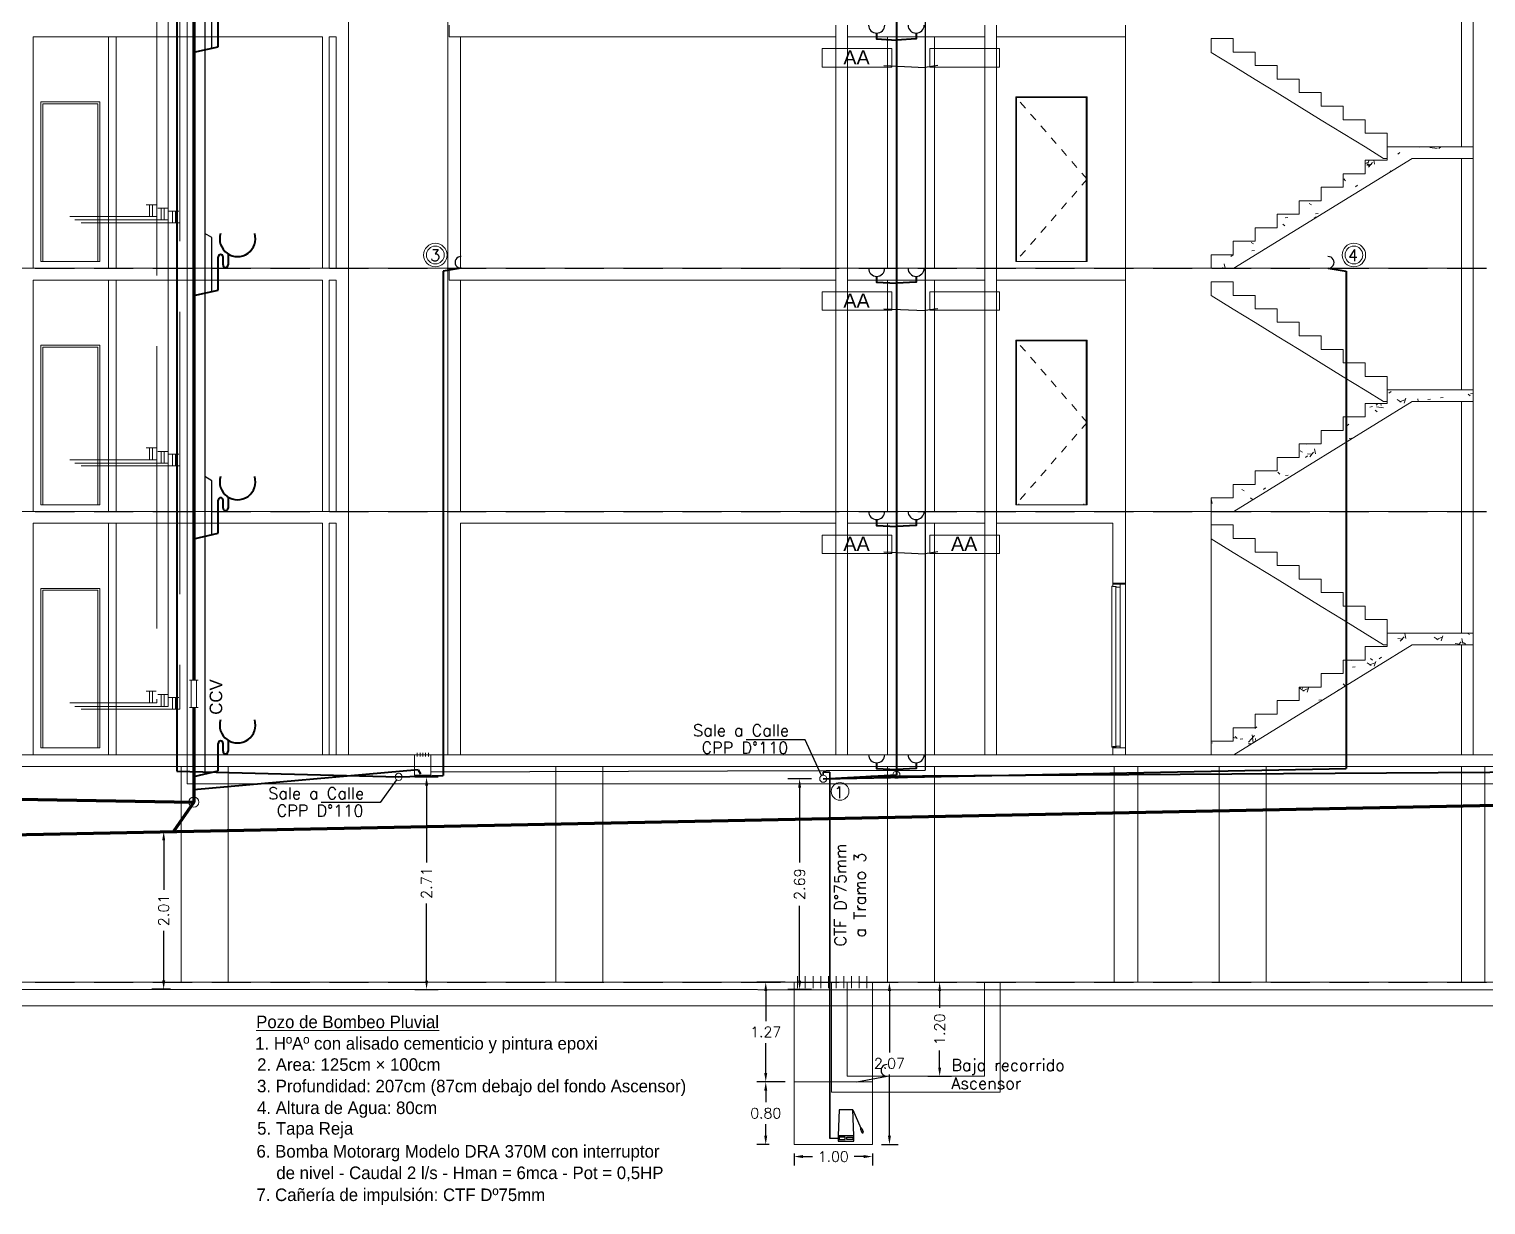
# Model space of a CAD drawing. Header units: millimetres. Extents: x 539 to 842, y -453 to -96.
# Drawn here: x 741.53 to 760.1, y -128.47 to -113.48 of the extents above; entities that cross this region are included whole.
import ezdxf

# ---------------------------------------------------------------- set-up
doc = ezdxf.new("R2010")
doc.units = ezdxf.units.MM
doc.header["$LTSCALE"] = 0.1
for name, pattern in [('ACAD_ISO02W100', [15, 12, -3]), ('CENTER', [2.25, 1, -0.1, 0.05, -0.1, 1]), ('CONTINUA', [0]), ('Dash', [0.006, 0.003, -0.003]), ('HIDDEN', [0.375, 0.25, -0.125])]:
    doc.linetypes.add(name, pattern=pattern)
doc.layers.get('0').update_dxf_attribs({"lineweight": 5})
doc.layers.get('Defpoints').update_dxf_attribs({"lineweight": 5})
for name, color, linetype, lineweight in [('00-Agua Caliente', 1, 'Continuous', 20), ('00-Agua Fria', 5, 'ACAD_ISO02W100', 20), ('A-Texto Cloaca', 7, 'Continuous', 20), ('Cotas', 7, 'Continuous', 13)]:
    doc.layers.add(name, color=color, linetype=linetype, lineweight=lineweight)
for name, color, linetype in [('00-Pluvial', 40, 'Continuous'), ('00-Secundario', 24, 'Continuous'), ('00-Ventilacion', 3, 'Continuous'), ('Secundario', 24, 'Continuous'), ('Texto', 7, 'Continuous'), ('Textos', 7, 'Continuous')]:
    doc.layers.add(name, color=color, linetype=linetype)
doc.layers.add('Primario', color=7, linetype='Continuous', true_color=0xff2400)
doc.styles.add('Arial', font='arial.ttf', dxfattribs={"height": 0.245883})
doc.styles.add('Cotas2', font='romans.shx')
doc.styles.add('Instal Sanit', font='techb___.ttf', dxfattribs={"height": 0.15})
doc.styles.add('Romans', font='romans.shx')
doc.styles.add('ROTULO1', font='GOTHIC.TTF', dxfattribs={"height": 0.2})
doc.dimstyles.new('Cotas--1-75', dxfattribs={"dimscale": 0.075, "dimtxt": 1.75, "dimasz": 1.5, "dimexe": 2, "dimexo": 5, "dimgap": 0.5, "dimtad": 0, "dimtih": 1, "dimtoh": 1, "dimzin": 0, "dimdsep": 46, "dimtxsty": 'Cotas2', "dimcen": 3, "dimdle": 2, "dimadec": 0, "dimazin": 0, "dimtfac": 1, "dimtofl": 0, "dimtmove": 2, "dimatfit": 3, "dimfxl": 2, "dimtolj": 1, "dimtzin": 0, "dimarcsym": 0})

# ---------------------------------------------------------------- blocks, each defined once
blk = doc.blocks.new('Corte')
at = {"color": 8, "lineweight": 18}
for p, q in [((745.596, -122.732), (745.596, -107.232)), ((746.866, -119.632), (746.866, -107.232)), ((759.937, -107.232), (759.937, -122.732)), ((759.785, -114.982), (759.785, -112.032)), ((746.881, -113.432), (746.881, -113.582)), ((751.809, -113.432), (751.809, -116.532)), ((751.809, -113.582), (751.809, -113.432)), ((751.959, -116.532), (751.959, -113.432)), ((753.709, -113.432), (753.709, -116.532)), ((753.859, -116.532), (753.859, -113.432)), ((753.859, -113.432), (753.859, -113.582)), ((755.504, -113.582), (755.504, -113.432)), ((741.577, -116.532), (741.577, -113.582)), ((741.577, -113.582), (745.266, -113.582)), ((742.538, -116.532), (742.538, -113.582)), ((742.638, -113.582), (742.638, -116.532)), ((745.266, -113.582), (745.266, -116.532)), ((745.351, -116.532), (745.351, -113.582)), ((745.351, -113.582), (745.44, -113.582)), ((745.44, -113.582), (745.44, -116.532)), ((746.881, -113.582), (751.809, -113.582)), ((747.024, -113.582), (747.024, -116.532)), ((753.709, -113.582), (751.959, -113.582)), ((752.469, -116.532), (752.469, -113.582)), ((753.069, -113.582), (753.069, -116.532)), ((753.859, -113.582), (755.504, -113.582)), ((755.504, -113.582), (755.504, -116.532)), ((756.597, -113.604), (756.597, -113.781)), ((756.597, -113.604), (756.877, -113.604)), ((756.877, -113.777), (756.877, -113.604)), ((756.597, -113.781), (756.877, -113.953)), ((756.877, -113.777), (757.157, -113.777)), ((757.157, -113.949), (757.157, -113.777)), ((756.877, -113.953), (757.157, -114.125)), ((757.157, -113.949), (757.437, -113.949)), ((757.437, -114.121), (757.437, -113.949)), ((757.157, -114.125), (757.437, -114.297)), ((757.437, -114.121), (757.717, -114.121)), ((757.717, -114.293), (757.717, -114.121)), ((754.104, -116.447), (754.104, -114.347)), ((754.104, -114.347), (755.014, -114.347)), ((754.104, -116.447), (754.104, -114.347)), ((755.014, -114.347), (754.104, -114.347)), ((755.004, -114.357), (754.114, -114.357)), ((754.114, -114.357), (754.114, -116.447)), ((754.114, -114.357), (754.114, -116.447)), ((754.114, -114.357), (755.004, -114.357)), ((755.004, -114.357), (755.004, -116.447)), ((755.004, -114.357), (755.004, -116.447)), ((755.014, -114.347), (755.014, -116.447)), ((755.014, -116.447), (755.014, -114.347)), ((757.437, -114.297), (757.717, -114.469)), ((757.717, -114.293), (757.997, -114.293)), ((757.997, -114.466), (757.997, -114.293)), ((741.677, -116.447), (741.677, -114.412)), ((741.677, -114.412), (742.427, -114.412)), ((742.427, -114.412), (741.677, -114.412)), ((741.677, -114.412), (741.677, -116.447)), ((741.702, -116.447), (741.702, -114.437)), ((741.702, -114.437), (742.367, -114.437)), ((742.402, -114.437), (742.367, -114.437)), ((742.402, -114.437), (742.402, -116.447)), ((742.427, -114.412), (742.427, -116.447)), ((742.427, -116.447), (742.427, -114.412)), ((757.717, -114.469), (757.997, -114.642)), ((757.997, -114.466), (758.277, -114.466)), ((758.277, -114.638), (758.277, -114.466)), ((757.997, -114.642), (758.277, -114.814)), ((758.277, -114.638), (758.557, -114.638)), ((758.557, -114.81), (758.557, -114.638)), ((758.277, -114.814), (758.557, -114.986)), ((758.557, -114.81), (758.794, -114.81)), ((758.794, -114.81), (758.837, -114.81)), ((758.837, -114.982), (758.837, -114.81)), ((756.883, -116.532), (759.159, -115.132)), ((758.557, -114.986), (758.794, -115.132)), ((758.794, -115.132), (758.837, -115.132)), ((759.937, -114.982), (758.837, -114.982)), ((758.837, -114.982), (758.837, -115.154)), ((759.159, -115.132), (759.937, -115.132)), ((759.785, -118.082), (759.785, -115.132)), ((759.937, -115.132), (759.937, -114.982)), ((758.837, -115.154), (758.557, -115.154)), ((758.557, -115.154), (758.557, -115.327)), ((758.277, -115.499), (757.997, -115.499)), ((757.997, -115.499), (757.997, -115.671)), ((758.557, -115.327), (758.277, -115.327)), ((758.277, -115.327), (758.277, -115.499)), ((757.997, -115.671), (757.717, -115.671)), ((757.717, -115.671), (757.717, -115.843)), ((757.717, -115.843), (757.437, -115.843)), ((757.437, -115.843), (757.437, -116.016)), ((757.437, -116.016), (757.157, -116.016)), ((757.157, -116.016), (757.157, -116.188)), ((757.157, -116.188), (756.877, -116.188)), ((756.877, -116.188), (756.877, -116.36)), ((756.877, -116.36), (756.597, -116.36)), ((756.597, -116.36), (756.597, -116.532)), ((745.44, -116.532), (733.612, -116.532)), ((742.367, -116.447), (741.677, -116.447)), ((741.677, -116.447), (741.702, -116.447)), ((741.702, -116.447), (742.367, -116.447)), ((742.402, -116.447), (742.367, -116.447)), ((742.427, -116.447), (742.402, -116.447)), ((742.402, -116.447), (742.427, -116.447)), ((745.44, -116.532), (745.596, -116.532)), ((746.881, -116.532), (745.596, -116.532)), ((751.809, -116.532), (746.881, -116.532)), ((746.881, -116.532), (746.881, -116.682)), ((751.959, -116.532), (751.809, -116.532)), ((751.809, -116.532), (751.809, -119.632)), ((751.809, -116.682), (751.809, -116.532)), ((751.809, -116.532), (751.959, -116.532)), ((751.959, -119.632), (751.959, -116.532)), ((751.959, -116.532), (753.709, -116.532)), ((753.859, -116.532), (753.709, -116.532)), ((753.709, -116.532), (753.709, -119.632)), ((753.709, -116.532), (753.859, -116.532)), ((753.859, -119.632), (753.859, -116.532)), ((755.504, -116.532), (753.859, -116.532)), ((753.859, -116.532), (753.859, -116.682)), ((755.014, -116.447), (754.104, -116.447)), ((754.114, -116.447), (754.104, -116.447)), ((754.114, -116.447), (754.144, -116.447)), ((754.974, -116.447), (754.144, -116.447)), ((755.004, -116.447), (754.974, -116.447)), ((755.004, -116.447), (755.014, -116.447)), ((755.504, -116.682), (755.504, -116.532)), ((756.597, -116.532), (755.504, -116.532)), ((756.597, -116.532), (756.883, -116.532)), ((759.785, -116.532), (756.883, -116.532)), ((759.785, -116.532), (759.937, -116.532)), ((759.937, -116.532), (759.785, -116.532)), ((759.937, -116.532), (760.098, -116.532)), ((741.577, -119.632), (741.577, -116.682)), ((741.577, -116.682), (745.266, -116.682)), ((742.538, -119.632), (742.538, -116.682)), ((742.638, -116.682), (742.638, -119.632)), ((745.266, -116.682), (745.266, -119.632)), ((745.351, -119.632), (745.351, -116.682)), ((745.351, -116.682), (745.44, -116.682)), ((745.44, -116.682), (745.44, -119.632)), ((746.881, -116.682), (751.809, -116.682)), ((747.024, -116.682), (747.024, -119.632)), ((753.709, -116.682), (751.959, -116.682)), ((752.469, -119.632), (752.469, -116.682)), ((753.069, -116.682), (753.069, -119.632)), ((753.859, -116.682), (755.504, -116.682)), ((755.504, -116.682), (755.504, -119.632)), ((756.597, -116.704), (756.597, -116.881)), ((756.597, -116.704), (756.877, -116.704)), ((756.877, -116.877), (756.877, -116.704)), ((756.597, -116.881), (756.877, -117.053)), ((756.877, -116.877), (757.157, -116.877)), ((757.157, -117.049), (757.157, -116.877)), ((756.877, -117.053), (757.157, -117.225)), ((757.157, -117.049), (757.437, -117.049)), ((757.437, -117.221), (757.437, -117.049)), ((757.157, -117.225), (757.437, -117.397)), ((757.437, -117.221), (757.717, -117.221)), ((757.717, -117.393), (757.717, -117.221)), ((741.677, -119.547), (741.677, -117.512)), ((741.677, -117.512), (742.427, -117.512)), ((742.427, -117.512), (741.677, -117.512)), ((741.677, -117.512), (741.677, -119.547)), ((741.702, -119.547), (741.702, -117.537)), ((741.702, -117.537), (742.367, -117.537)), ((742.402, -117.537), (742.367, -117.537)), ((742.402, -117.537), (742.402, -119.547)), ((742.427, -117.512), (742.427, -119.547)), ((742.427, -119.547), (742.427, -117.512)), ((754.104, -119.547), (754.104, -117.447)), ((754.104, -117.447), (755.014, -117.447)), ((754.104, -119.547), (754.104, -117.447)), ((755.014, -117.447), (754.104, -117.447)), ((755.004, -117.457), (754.114, -117.457)), ((754.114, -117.457), (754.114, -119.547)), ((754.114, -117.457), (754.114, -119.547)), ((754.114, -117.457), (755.004, -117.457)), ((755.004, -117.457), (755.004, -119.547)), ((755.004, -117.457), (755.004, -119.547)), ((755.014, -117.447), (755.014, -119.547)), ((755.014, -119.547), (755.014, -117.447)), ((757.437, -117.397), (757.717, -117.569)), ((757.717, -117.393), (757.997, -117.393)), ((757.997, -117.566), (757.997, -117.393)), ((757.717, -117.569), (757.997, -117.742)), ((757.997, -117.566), (758.277, -117.566)), ((758.277, -117.738), (758.277, -117.566)), ((757.997, -117.742), (758.277, -117.914)), ((758.277, -117.738), (758.557, -117.738)), ((758.277, -117.914), (758.557, -118.086)), ((758.557, -117.91), (758.557, -117.738)), ((758.557, -117.91), (758.794, -117.91)), ((758.794, -117.91), (758.837, -117.91)), ((758.837, -118.082), (758.837, -117.91)), ((758.557, -118.086), (758.794, -118.232)), ((759.937, -118.082), (758.837, -118.082)), ((758.837, -118.082), (758.837, -118.254)), ((759.937, -118.232), (759.937, -118.082)), ((756.883, -119.632), (759.159, -118.232)), ((758.837, -118.254), (758.557, -118.254)), ((758.557, -118.254), (758.557, -118.427)), ((758.794, -118.232), (758.837, -118.232)), ((759.159, -118.232), (759.937, -118.232)), ((759.785, -121.182), (759.785, -118.232)), ((758.557, -118.427), (758.277, -118.427)), ((758.277, -118.427), (758.277, -118.599)), ((758.277, -118.599), (757.997, -118.599)), ((757.997, -118.599), (757.997, -118.771)), ((757.997, -118.771), (757.717, -118.771)), ((757.717, -118.771), (757.717, -118.943)), ((757.717, -118.943), (757.437, -118.943)), ((757.437, -118.943), (757.437, -119.116)), ((757.437, -119.116), (757.157, -119.116)), ((757.157, -119.116), (757.157, -119.288)), ((757.157, -119.288), (756.877, -119.288)), ((756.877, -119.288), (756.877, -119.46)), ((742.367, -119.547), (741.677, -119.547)), ((741.677, -119.547), (741.702, -119.547)), ((741.702, -119.547), (742.367, -119.547)), ((742.402, -119.547), (742.367, -119.547)), ((742.427, -119.547), (742.402, -119.547)), ((742.402, -119.547), (742.427, -119.547)), ((755.014, -119.547), (754.104, -119.547)), ((754.114, -119.547), (754.104, -119.547)), ((754.114, -119.547), (754.144, -119.547)), ((754.144, -119.547), (754.144, -119.535)), ((754.144, -119.547), (754.144, -119.535)), ((754.974, -119.547), (754.144, -119.547)), ((754.974, -119.535), (754.974, -119.547)), ((754.974, -119.535), (754.974, -119.547)), ((755.004, -119.547), (754.974, -119.547)), ((755.004, -119.547), (755.014, -119.547)), ((756.877, -119.46), (756.597, -119.46)), ((756.597, -119.46), (756.597, -119.632)), ((745.44, -119.632), (733.612, -119.632)), ((745.44, -119.632), (745.596, -119.632)), ((746.866, -119.632), (745.596, -119.632)), ((746.881, -119.632), (746.866, -119.632)), ((746.866, -119.632), (746.866, -122.732)), ((751.809, -119.632), (746.881, -119.632)), ((751.959, -119.632), (751.809, -119.632)), ((751.809, -119.632), (751.809, -122.732)), ((751.809, -119.782), (751.809, -119.632)), ((751.809, -119.632), (751.959, -119.632)), ((751.959, -122.732), (751.959, -119.632)), ((751.959, -119.632), (753.709, -119.632)), ((753.859, -119.632), (753.709, -119.632)), ((753.709, -119.632), (753.709, -122.732)), ((753.709, -119.632), (753.859, -119.632)), ((753.859, -122.732), (753.859, -119.632)), ((755.504, -119.632), (753.859, -119.632)), ((753.859, -119.632), (753.859, -119.782)), ((755.504, -119.782), (755.504, -119.632)), ((756.597, -119.632), (755.504, -119.632)), ((756.597, -119.632), (756.883, -119.632)), ((756.597, -122.56), (756.597, -119.632)), ((756.883, -119.632), (759.785, -119.632)), ((759.937, -119.632), (759.785, -119.632)), ((759.937, -119.632), (759.785, -119.632)), ((759.937, -119.632), (760.098, -119.632)), ((741.577, -122.732), (741.577, -119.782)), ((741.577, -119.782), (745.266, -119.782)), ((742.538, -122.732), (742.538, -119.782)), ((742.638, -119.782), (742.638, -122.732)), ((745.266, -119.782), (745.266, -122.732)), ((745.351, -122.732), (745.351, -119.782)), ((745.351, -119.782), (745.44, -119.782)), ((745.44, -119.782), (745.44, -122.732)), ((747.024, -122.732), (747.024, -119.782)), ((747.024, -119.782), (751.809, -119.782)), ((753.709, -119.782), (751.959, -119.782)), ((752.469, -122.732), (752.469, -119.782)), ((753.069, -119.782), (753.069, -122.732)), ((753.859, -119.782), (755.342, -119.782)), ((755.342, -119.782), (755.342, -120.547)), ((755.504, -120.547), (755.504, -119.782)), ((756.597, -119.804), (756.877, -119.804)), ((756.877, -119.977), (756.877, -119.804)), ((756.597, -119.981), (756.877, -120.153)), ((756.877, -119.977), (757.157, -119.977)), ((757.157, -120.149), (757.157, -119.977)), ((757.157, -120.149), (757.437, -120.149)), ((757.437, -120.321), (757.437, -120.149)), ((756.877, -120.153), (757.157, -120.325)), ((757.157, -120.325), (757.437, -120.497)), ((757.437, -120.321), (757.717, -120.321)), ((757.717, -120.493), (757.717, -120.321)), ((757.437, -120.497), (757.717, -120.669)), ((757.717, -120.493), (757.997, -120.493)), ((757.997, -120.666), (757.997, -120.493)), ((741.677, -122.647), (741.677, -120.612)), ((741.677, -120.612), (742.427, -120.612)), ((742.427, -120.612), (741.677, -120.612)), ((741.677, -120.612), (741.677, -122.647)), ((741.702, -122.647), (741.702, -120.637)), ((741.702, -120.637), (742.367, -120.637)), ((742.402, -120.637), (742.367, -120.637)), ((742.402, -120.637), (742.402, -122.647)), ((742.427, -120.612), (742.427, -122.647)), ((742.427, -122.647), (742.427, -120.612)), ((755.341, -120.583), (755.328, -120.583)), ((755.328, -120.583), (755.328, -122.635)), ((755.341, -120.589), (755.341, -120.583)), ((755.379, -120.589), (755.341, -120.589)), ((755.342, -120.547), (755.504, -120.547)), ((755.504, -120.547), (755.342, -120.547)), ((755.342, -120.547), (755.342, -120.557)), ((755.342, -120.557), (755.342, -120.587)), ((755.434, -120.557), (755.342, -120.557)), ((755.342, -120.557), (755.504, -120.557)), ((755.342, -120.587), (755.383, -120.587)), ((755.342, -120.589), (755.342, -120.587)), ((755.379, -122.629), (755.379, -120.589)), ((755.383, -120.587), (755.383, -120.599)), ((755.383, -120.599), (755.434, -120.599)), ((755.434, -120.599), (755.434, -120.557)), ((755.434, -122.625), (755.434, -120.599)), ((755.504, -120.557), (755.504, -120.547)), ((755.504, -120.557), (755.504, -122.647)), ((757.717, -120.669), (757.997, -120.842)), ((757.997, -120.666), (758.277, -120.666)), ((758.277, -120.838), (758.277, -120.666)), ((757.997, -120.842), (758.277, -121.014)), ((758.277, -120.838), (758.557, -120.838)), ((758.557, -121.01), (758.557, -120.838)), ((758.277, -121.014), (758.557, -121.186)), ((758.557, -121.01), (758.794, -121.01)), ((758.794, -121.01), (758.837, -121.01)), ((758.837, -121.182), (758.837, -121.01)), ((758.557, -121.186), (758.794, -121.332)), ((759.937, -121.182), (758.837, -121.182)), ((758.837, -121.182), (758.837, -121.354)), ((759.937, -121.332), (759.937, -121.182)), ((756.883, -122.732), (759.159, -121.332)), ((758.837, -121.354), (758.557, -121.354)), ((758.557, -121.354), (758.557, -121.527)), ((758.794, -121.332), (758.837, -121.332)), ((759.159, -121.332), (759.937, -121.332)), ((759.785, -122.732), (759.785, -121.332)), ((758.557, -121.527), (758.277, -121.527)), ((758.277, -121.527), (758.277, -121.699)), ((758.277, -121.699), (757.997, -121.699)), ((757.997, -121.699), (757.997, -121.871)), ((757.997, -121.871), (757.717, -121.871)), ((757.717, -121.871), (757.717, -122.043)), ((757.717, -122.043), (757.437, -122.043)), ((757.437, -122.043), (757.437, -122.216)), ((757.437, -122.216), (757.157, -122.216)), ((757.157, -122.216), (757.157, -122.388)), ((756.877, -122.56), (756.597, -122.56)), ((756.597, -122.56), (756.597, -122.732)), ((757.157, -122.388), (756.877, -122.388)), ((756.877, -122.388), (756.877, -122.56)), ((792.869, -122.732), (721.616, -122.732)), ((741.477, -122.732), (741.577, -122.732)), ((742.367, -122.647), (741.677, -122.647)), ((741.677, -122.647), (741.702, -122.647)), ((741.702, -122.647), (742.367, -122.647)), ((742.402, -122.647), (742.367, -122.647)), ((742.427, -122.647), (742.402, -122.647)), ((742.402, -122.647), (742.427, -122.647)), ((745.266, -122.732), (745.351, -122.732)), ((745.44, -122.732), (745.596, -122.732)), ((746.866, -122.732), (747.024, -122.732)), ((751.809, -122.732), (751.959, -122.732)), ((753.709, -122.732), (753.859, -122.732)), ((755.328, -122.635), (755.341, -122.635)), ((755.341, -122.635), (755.341, -122.629)), ((755.341, -122.629), (755.379, -122.629)), ((755.342, -122.632), (755.342, -122.629)), ((755.383, -122.632), (755.342, -122.632)), ((755.342, -122.632), (755.342, -122.647)), ((755.504, -122.647), (755.342, -122.647)), ((755.342, -122.647), (755.342, -122.732)), ((755.342, -122.647), (755.434, -122.647)), ((755.342, -122.732), (755.504, -122.732)), ((755.434, -122.625), (755.383, -122.625)), ((755.383, -122.625), (755.383, -122.632)), ((755.434, -122.647), (755.434, -122.625)), ((755.504, -122.732), (755.504, -122.647)), ((756.597, -122.732), (756.883, -122.732)), ((759.937, -122.732), (760.098, -122.732)), ((721.766, -122.882), (792.869, -122.882)), ((743.465, -125.632), (743.465, -122.882)), ((744.065, -125.632), (744.065, -122.882)), ((748.241, -125.632), (748.241, -122.882)), ((748.841, -125.632), (748.841, -122.882)), ((752.469, -125.632), (752.469, -122.882)), ((753.069, -125.632), (753.069, -122.882)), ((755.359, -125.632), (755.359, -122.882)), ((755.659, -122.882), (755.659, -125.632)), ((756.698, -125.632), (756.698, -122.882)), ((757.298, -125.632), (757.298, -122.882)), ((759.785, -125.632), (759.785, -122.882)), ((760.085, -122.882), (760.085, -125.632)), ((828.88, -125.632), (721.766, -125.632)), ((744.065, -125.632), (743.465, -125.632)), ((748.841, -125.632), (748.241, -125.632)), ((753.069, -125.632), (752.469, -125.632)), ((755.659, -125.632), (755.359, -125.632)), ((757.298, -125.632), (756.698, -125.632)), ((760.085, -125.632), (759.785, -125.632)), ((829.03, -125.932), (721.616, -125.932))]:
    blk.add_line(p, q, dxfattribs=at)
at = {"color": 8, "linetype": 'Dash', "lineweight": 18}
for p, q in [((755.014, -115.397), (754.104, -114.347)), ((755.014, -115.397), (754.104, -116.447)), ((755.014, -118.497), (754.104, -117.447)), ((755.014, -118.497), (754.104, -119.547))]:
    blk.add_line(p, q, dxfattribs=at)
at = {"color": 8, "linetype": 'Continuous', "lineweight": 18}
for p, q in [((758.975, -115.078), (759.002, -115.057)), ((759.243, -114.982), (759.251, -114.989)), ((759.385, -114.991), (759.475, -115.005)), ((759.497, -115.006), (759.524, -114.985)), ((758.557, -115.196), (758.592, -115.182)), ((758.578, -115.203), (758.639, -115.209)), ((758.585, -115.222), (758.605, -115.161)), ((758.591, -115.214), (758.62, -115.232)), ((758.603, -115.243), (758.652, -115.185)), ((758.677, -115.203), (758.668, -115.154)), ((758.877, -115.291), (758.887, -115.3)), ((758.285, -115.393), (758.31, -115.416)), ((758.435, -115.492), (758.462, -115.471)), ((757.846, -115.707), (757.875, -115.725)), ((757.909, -115.895), (757.936, -115.875)), ((757.924, -115.837), (757.958, -115.832)), ((757.508, -115.969), (757.533, -115.992)), ((757.538, -115.888), (757.572, -115.883)), ((757.106, -116.202), (757.134, -116.221)), ((756.847, -116.381), (756.874, -116.36)), ((757.115, -116.308), (757.149, -116.304)), ((757.271, -116.288), (757.283, -116.286)), ((756.739, -116.532), (756.748, -116.522)), ((756.772, -116.532), (756.761, -116.476)), ((758.862, -118.125), (758.889, -118.104)), ((758.699, -118.276), (758.72, -118.254)), ((758.761, -118.281), (758.758, -118.254)), ((758.966, -118.205), (759.017, -118.239)), ((758.995, -118.236), (759.066, -118.209)), ((759.056, -118.25), (759.076, -118.189)), ((759.236, -118.232), (759.229, -118.195)), ((759.356, -118.204), (759.39, -118.2)), ((759.518, -118.183), (759.551, -118.178)), ((759.872, -118.135), (759.897, -118.158)), ((759.903, -118.132), (759.937, -118.128)), ((758.62, -118.301), (758.654, -118.296)), ((758.688, -118.339), (758.713, -118.362)), ((758.703, -118.298), (758.793, -118.311)), ((758.323, -118.539), (758.35, -118.518)), ((757.808, -118.773), (757.822, -118.771)), ((757.924, -118.896), (757.913, -118.832)), ((757.997, -118.748), (758.001, -118.748)), ((758.353, -118.701), (758.387, -118.697)), ((757.731, -118.859), (757.76, -118.877)), ((757.797, -118.942), (757.824, -118.922)), ((757.825, -118.897), (757.885, -118.902)), ((757.852, -118.934), (757.901, -118.876)), ((757.445, -119.133), (757.471, -119.156)), ((757.541, -119.173), (757.575, -119.169)), ((756.988, -119.353), (757.017, -119.371)), ((757.262, -119.353), (757.289, -119.332)), ((756.608, -119.532), (756.597, -119.471)), ((757.097, -119.458), (757.122, -119.481)), ((758.977, -121.253), (759.037, -121.258)), ((759.005, -121.287), (759.054, -121.229)), ((759.076, -121.252), (759.064, -121.188)), ((759.438, -121.234), (759.489, -121.268)), ((759.469, -121.262), (759.54, -121.235)), ((759.527, -121.279), (759.548, -121.217)), ((759.805, -121.316), (759.793, -121.252)), ((759.86, -121.182), (759.887, -121.2)), ((759.706, -121.317), (759.767, -121.322)), ((759.749, -121.332), (759.782, -121.293)), ((759.812, -121.302), (759.837, -121.325)), ((758.376, -121.527), (758.386, -121.533)), ((758.397, -121.616), (758.431, -121.612)), ((758.584, -121.561), (758.635, -121.595)), ((758.616, -121.589), (758.687, -121.562)), ((758.628, -121.505), (758.653, -121.528)), ((758.673, -121.606), (758.694, -121.544)), ((758.738, -121.51), (758.765, -121.49)), ((757.717, -121.89), (757.733, -121.871)), ((757.717, -121.895), (757.72, -121.895)), ((757.73, -121.889), (757.781, -121.923)), ((757.76, -121.888), (757.756, -121.871)), ((757.762, -121.917), (757.833, -121.89)), ((757.82, -121.934), (757.84, -121.872)), ((758.204, -121.92), (758.225, -121.904)), ((758.28, -121.83), (758.305, -121.853)), ((757.831, -122.147), (757.833, -122.148)), ((757.967, -122.038), (758, -122.034)), ((757.15, -122.4), (757.177, -122.379)), ((756.877, -122.507), (756.9, -122.522)), ((756.903, -122.502), (756.928, -122.525)), ((756.966, -122.535), (757, -122.531)), ((757.07, -122.571), (757.149, -122.488)), ((757.13, -122.576), (757.119, -122.479)), ((757.166, -122.558), (757.16, -122.524)), ((756.597, -122.584), (756.614, -122.581)), ((757.071, -122.59), (757.109, -122.593)), ((757.072, -122.594), (757.1, -122.599)), ((757.146, -122.57), (757.15, -122.566))]:
    blk.add_line(p, q, dxfattribs=at)
at = {"color": 8, "linetype": 'HIDDEN', "ltscale": 20}
for p, q in [((728.105, -116.532), (780.732, -116.532)), ((728.105, -119.632), (780.732, -119.632)), ((728.105, -125.632), (780.732, -125.632))]:
    blk.add_line(p, q, dxfattribs=at)
at = {"color": 8, "linetype": 'CENTER', "lineweight": 18}
blk.add_line((728.105, -122.732), (780.732, -122.732), dxfattribs=at)
blk = doc.blocks.new('LLP')
at = {"layer": '00-Agua Fria', "color": 0, "linetype": 'Continuous', "lineweight": 20}
for p, q in [((-1, 2.4), (1, 2.4)), ((-0.3, 2.4), (-0.3, 0)), ((0.3, 2.4), (0.3, 0))]:
    blk.add_line(p, q, dxfattribs=at)
blk = doc.blocks.new('*D110')
at = {"layer": 'Cotas', "color": 0, "lineweight": -2, "transparency": 16777216}
for p, q in [((743.331, -123.711), (743.092, -123.711)), ((743.242, -123.824), (743.242, -124.456)), ((743.242, -125.61), (743.242, -124.979)), ((743.33, -125.723), (743.092, -125.723))]:
    blk.add_line(p, q, dxfattribs=at)
at = {"layer": 'Cotas', "color": 0, "lineweight": 20, "transparency": 16777216}
for points in [[(743.223, -123.824), (743.261, -123.824), (743.242, -123.711)], [(743.223, -125.61), (743.261, -125.61), (743.242, -125.723)]]:
    blk.add_solid(points, dxfattribs=at)
at = {"layer": 'Defpoints', "color": 0, "lineweight": 20, "transparency": 16777216}
for p in [(743.368, -123.711), (743.242, -125.723), (743.367, -125.723)]:
    blk.add_point(p, dxfattribs=at)
at = {"layer": 'Cotas', "color": 0, "transparency": 16777216, "insert": (743.242, -124.717), "char_height": 0.135, "attachment_point": 5, "rotation": 90, "style": 'Cotas2'}
blk.add_mtext('\\A1;2.01', dxfattribs=at)
blk = doc.blocks.new('*D112')
at = {"layer": 'Cotas', "color": 0, "lineweight": -2, "transparency": 16777216}
for p, q in [((746.443, -123.015), (746.743, -123.015)), ((746.593, -123.127), (746.593, -124.108)), ((746.593, -125.611), (746.593, -124.631)), ((746.443, -125.724), (746.743, -125.724))]:
    blk.add_line(p, q, dxfattribs=at)
at = {"layer": 'Cotas', "color": 0, "lineweight": 20, "transparency": 16777216}
for points in [[(746.575, -123.127), (746.612, -123.127), (746.593, -123.015)], [(746.575, -125.611), (746.612, -125.611), (746.593, -125.724)]]:
    blk.add_solid(points, dxfattribs=at)
at = {"layer": 'Defpoints', "color": 0, "lineweight": 20, "transparency": 16777216}
for p in [(746.284, -123.015), (746.283, -125.724), (746.593, -125.724)]:
    blk.add_point(p, dxfattribs=at)
at = {"layer": 'Cotas', "color": 0, "transparency": 16777216, "insert": (746.593, -124.369), "char_height": 0.135, "attachment_point": 5, "rotation": 90, "style": 'Cotas2'}
blk.add_mtext('\\A1;2.71', dxfattribs=at)
blk = doc.blocks.new('*D113')
at = {"layer": 'Cotas', "color": 0, "lineweight": -2, "transparency": 16777216}
for p, q in [((751.499, -123.039), (751.199, -123.039)), ((751.349, -123.152), (751.349, -124.105)), ((751.349, -125.613), (751.349, -124.66)), ((751.499, -125.726), (751.199, -125.726))]:
    blk.add_line(p, q, dxfattribs=at)
at = {"layer": 'Cotas', "color": 0, "lineweight": 20, "transparency": 16777216}
for points in [[(751.33, -123.152), (751.368, -123.152), (751.349, -123.039)], [(751.33, -125.613), (751.368, -125.613), (751.349, -125.726)]]:
    blk.add_solid(points, dxfattribs=at)
at = {"layer": 'Defpoints', "color": 0, "lineweight": 20, "transparency": 16777216}
for p in [(751.686, -123.039), (751.349, -125.726), (751.628, -125.726)]:
    blk.add_point(p, dxfattribs=at)
at = {"layer": 'Cotas', "color": 0, "transparency": 16777216, "insert": (751.349, -124.383), "char_height": 0.135, "attachment_point": 5, "rotation": 90, "style": 'Cotas2'}
blk.add_mtext('\\A1;2.69', dxfattribs=at)
blk = doc.blocks.new('*D114')
at = {"layer": 'Cotas', "color": 0, "lineweight": -2, "transparency": 16777216}
for p, q in [((750.961, -126.902), (750.805, -126.902)), ((750.917, -127.015), (750.917, -127.162)), ((750.917, -127.59), (750.917, -127.443)), ((750.961, -127.702), (750.805, -127.702))]:
    blk.add_line(p, q, dxfattribs=at)
at = {"layer": 'Cotas', "color": 0, "lineweight": 20, "transparency": 16777216}
for points in [[(750.898, -127.015), (750.936, -127.015), (750.917, -126.902)], [(750.898, -127.59), (750.936, -127.59), (750.917, -127.702)]]:
    blk.add_solid(points, dxfattribs=at)
at = {"layer": 'Defpoints', "color": 0, "lineweight": 20, "transparency": 16777216}
for p in [(750.917, -126.902), (751.073, -126.902), (751.073, -127.702)]:
    blk.add_point(p, dxfattribs=at)
at = {"layer": 'Cotas', "color": 0, "transparency": 16777216, "insert": (750.917, -127.302), "char_height": 0.1313, "attachment_point": 5, "style": 'Cotas2'}
blk.add_mtext('\\A1;0.80', dxfattribs=at)
blk = doc.blocks.new('*D115')
at = {"layer": 'Cotas', "color": 0, "lineweight": -2, "transparency": 16777216}
for p, q in [((752.391, -125.632), (752.606, -125.632)), ((752.494, -125.745), (752.494, -126.527)), ((752.494, -127.59), (752.494, -126.808)), ((752.391, -127.702), (752.606, -127.702))]:
    blk.add_line(p, q, dxfattribs=at)
at = {"layer": 'Cotas', "color": 0, "lineweight": 20, "transparency": 16777216}
for points in [[(752.475, -125.745), (752.513, -125.745), (752.494, -125.632)], [(752.475, -127.59), (752.513, -127.59), (752.494, -127.702)]]:
    blk.add_solid(points, dxfattribs=at)
at = {"layer": 'Defpoints', "color": 0, "lineweight": 20, "transparency": 16777216}
for p in [(752.278, -125.632), (752.494, -125.632), (752.278, -127.702)]:
    blk.add_point(p, dxfattribs=at)
at = {"layer": 'Cotas', "color": 0, "transparency": 16777216, "insert": (752.494, -126.667), "char_height": 0.1313, "attachment_point": 5, "style": 'Cotas2'}
blk.add_mtext('\\A1;2.07', dxfattribs=at)
blk = doc.blocks.new('*D116')
at = {"layer": 'Cotas', "color": 0, "lineweight": -2, "transparency": 16777216}
for p, q in [((751.278, -127.815), (751.278, -127.967)), ((751.391, -127.855), (751.513, -127.855)), ((752.166, -127.855), (752.044, -127.855)), ((752.278, -127.815), (752.278, -127.967))]:
    blk.add_line(p, q, dxfattribs=at)
at = {"layer": 'Cotas', "color": 0, "lineweight": 20, "transparency": 16777216}
for points in [[(751.391, -127.836), (751.391, -127.874), (751.278, -127.855)], [(752.166, -127.836), (752.166, -127.874), (752.278, -127.855)]]:
    blk.add_solid(points, dxfattribs=at)
at = {"layer": 'Defpoints', "color": 0, "lineweight": 20, "transparency": 16777216}
for p in [(751.278, -127.702), (752.278, -127.702), (752.278, -127.855)]:
    blk.add_point(p, dxfattribs=at)
at = {"layer": 'Cotas', "color": 0, "transparency": 16777216, "insert": (751.778, -127.855), "char_height": 0.1313, "attachment_point": 5, "style": 'Cotas2'}
blk.add_mtext('\\A1;1.00', dxfattribs=at)
blk = doc.blocks.new('*D117')
at = {"layer": 'Cotas', "color": 0, "lineweight": -2, "transparency": 16777216}
for p, q in [((751.166, -125.632), (750.805, -125.632)), ((750.917, -125.745), (750.917, -126.127)), ((750.917, -126.79), (750.917, -126.408)), ((751.166, -126.902), (750.805, -126.902))]:
    blk.add_line(p, q, dxfattribs=at)
at = {"layer": 'Cotas', "color": 0, "lineweight": 20, "transparency": 16777216}
for points in [[(750.898, -125.745), (750.936, -125.745), (750.917, -125.632)], [(750.898, -126.79), (750.936, -126.79), (750.917, -126.902)]]:
    blk.add_solid(points, dxfattribs=at)
at = {"layer": 'Defpoints', "color": 0, "lineweight": 20, "transparency": 16777216}
for p in [(751.278, -125.632), (750.917, -126.902), (751.278, -126.902)]:
    blk.add_point(p, dxfattribs=at)
at = {"layer": 'Cotas', "color": 0, "transparency": 16777216, "insert": (750.917, -126.267), "char_height": 0.1313, "attachment_point": 5, "style": 'Cotas2'}
blk.add_mtext('\\A1;1.27', dxfattribs=at)
blk = doc.blocks.new('*D118')
at = {"layer": 'Cotas', "color": 0, "lineweight": -2, "transparency": 16777216}
for p, q in [((752.984, -125.632), (753.284, -125.632)), ((753.134, -125.745), (753.134, -125.961)), ((753.134, -126.72), (753.134, -126.503)), ((752.984, -126.832), (753.284, -126.832))]:
    blk.add_line(p, q, dxfattribs=at)
at = {"layer": 'Cotas', "color": 0, "lineweight": 20, "transparency": 16777216}
for points in [[(753.116, -125.745), (753.153, -125.745), (753.134, -125.632)], [(753.116, -126.72), (753.153, -126.72), (753.134, -126.832)]]:
    blk.add_solid(points, dxfattribs=at)
at = {"layer": 'Defpoints', "color": 0, "lineweight": 20, "transparency": 16777216}
for p in [(752.388, -125.632), (752.388, -126.832), (753.134, -126.832)]:
    blk.add_point(p, dxfattribs=at)
at = {"layer": 'Cotas', "color": 0, "transparency": 16777216, "insert": (753.134, -126.232), "char_height": 0.135, "attachment_point": 5, "rotation": 90, "style": 'Cotas2'}
blk.add_mtext('\\A1;1.20', dxfattribs=at)

msp = doc.modelspace()

# ---------------------------------------------------------------- linework, layer by layer
at = {"color": 8, "linetype": 'CONTINUA', "lineweight": 20}
for points in [[(751.638, -113.732), (752.523, -113.732), (752.523, -113.968), (751.638, -113.968)], [(753.009, -113.732), (753.895, -113.732), (753.895, -113.968), (753.009, -113.968)], [(751.638, -116.832), (752.523, -116.832), (752.523, -117.068), (751.638, -117.068)], [(753.009, -116.832), (753.895, -116.832), (753.895, -117.068), (753.009, -117.068)], [(751.638, -119.932), (752.523, -119.932), (752.523, -120.168), (751.638, -120.168)], [(753.009, -119.932), (753.895, -119.932), (753.895, -120.168), (753.009, -120.168)]]:
    msp.add_lwpolyline(points, close=True, dxfattribs=at)
for points in [[(753.907, -125.632), (753.907, -127.032), (751.757, -127.032)], [(751.757, -127.032), (751.757, -125.632)], [(753.707, -125.632), (753.707, -126.832), (751.957, -126.832)], [(751.957, -126.832), (751.957, -125.632)]]:
    msp.add_lwpolyline(points, dxfattribs=at)
at = {"layer": '00-Agua Caliente', "linetype": 'CONTINUA'}
for points in [[(749.581, -101.783), (749.581, -102.008), (747.229, -102.008), (747.229, -103.782), (743.301, -103.782), (743.301, -122.116)], [(742.108, -115.916), (743.301, -115.916)], [(742.108, -119.016), (743.301, -119.016)], [(742.108, -122.116), (743.301, -122.116)]]:
    msp.add_lwpolyline(points, dxfattribs=at)
at = {"layer": '00-Agua Caliente', "linetype": 'ACAD_ISO02W100', "ltscale": 3}
for points in [[(743.155, -104.023), (743.155, -122.072)], [(742.044, -115.872), (743.155, -115.872)], [(742.044, -118.972), (743.155, -118.972)], [(742.044, -122.072), (743.155, -122.072)]]:
    msp.add_lwpolyline(points, dxfattribs=at)
at = {"layer": '00-Agua Fria', "linetype": 'Continuous'}
msp.add_lwpolyline([(765.537, -123.953), (765.537, -123.105), (743.541, -123.105), (743.541, -103.419), (757.923, -103.419), (757.923, -97.069), (757.775, -97.069), (757.775, -97.28)], dxfattribs=at)
at = {"layer": '00-Agua Fria', "ltscale": 3}
for points in [[(751.475, -98.222), (751.475, -99.65), (752.796, -99.65), (752.796, -100.469), (747.153, -100.469), (747.153, -103.588), (743.447, -103.588), (743.447, -122.152)], [(743.447, -115.952), (742.192, -115.952)], [(743.447, -119.052), (742.192, -119.052)], [(743.447, -122.152), (742.192, -122.152)]]:
    msp.add_lwpolyline(points, dxfattribs=at)
at = {"layer": '00-Pluvial', "lineweight": 40}
msp.add_line((746.238, -123.015), (746.803, -122.998), dxfattribs=at)
at = {"layer": '00-Pluvial', "lineweight": 20}
msp.add_line((751.278, -125.632), (752.278, -125.632), dxfattribs=at)
at = {"layer": '00-Pluvial', "lineweight": 13}
for p, q in [((751.323, -125.557), (751.323, -125.707)), ((751.421, -125.557), (751.421, -125.707)), ((751.52, -125.557), (751.52, -125.707)), ((751.618, -125.557), (751.618, -125.707)), ((751.716, -125.557), (751.716, -125.707)), ((751.814, -125.557), (751.814, -125.707)), ((751.912, -125.557), (751.912, -125.707)), ((752.011, -125.557), (752.011, -125.707)), ((752.109, -125.557), (752.109, -125.707)), ((752.207, -125.557), (752.207, -125.707))]:
    msp.add_line(p, q, dxfattribs=at)
at = {"layer": '00-Pluvial', "color": 4, "lineweight": 5}
msp.add_line((751.278, -126.902), (752.278, -126.902), dxfattribs=at)
at = {"layer": '00-Pluvial', "color": 7}
for p, q in [((752.029, -127.258), (752.13, -127.494)), ((752.125, -127.507), (752.143, -127.548)), ((752.144, -127.499), (752.161, -127.54)), ((751.84, -127.588), (752.04, -127.588))]:
    msp.add_line(p, q, dxfattribs=at)
at = {"layer": '00-Pluvial', "lineweight": 40}
for points in [[(743.411, -104.323), (743.411, -122.943)], [(752.583, -104.235), (752.583, -122.988)], [(752.331, -113.535), (752.331, -113.609), (752.583, -113.623)], [(752.834, -113.535), (752.834, -113.609), (752.583, -113.623)], [(747.035, -116.532), (746.803, -116.567)], [(746.803, -116.567), (746.803, -122.998)], [(758.085, -116.532), (758.316, -116.567)], [(758.316, -116.567), (758.316, -122.909)], [(752.331, -116.635), (752.331, -116.709), (752.583, -116.723)], [(752.834, -116.635), (752.834, -116.709), (752.583, -116.723)], [(752.331, -119.735), (752.331, -119.809), (752.583, -119.823)], [(752.834, -119.735), (752.834, -119.809), (752.583, -119.823)], [(751.65, -123.039), (758.316, -122.909)], [(752.331, -122.835), (752.331, -122.909), (752.583, -122.923)], [(752.834, -122.835), (752.834, -122.909), (752.583, -122.923)], [(743.411, -122.943), (746.238, -123.015)], [(751.65, -123.039), (752.583, -122.988)], [(752.256, -123.008), (762.121, -122.943)]]:
    msp.add_lwpolyline(points, dxfattribs=at)
at = {"layer": '00-Pluvial', "lineweight": 35}
for points in [[(751.65, -122.994), (751.65, -122.957), (751.735, -122.957)], [(751.735, -127.623), (751.735, -122.957)]]:
    msp.add_lwpolyline(points, dxfattribs=at)
at = {"layer": '00-Pluvial', "lineweight": 20}
msp.add_lwpolyline([(752.278, -125.632), (752.278, -127.702), (751.278, -127.702), (751.278, -125.632)], dxfattribs=at)
at = {"layer": '00-Pluvial', "lineweight": 30}
for points in [[(752.079, -126.902), (752.463, -126.832)], [(751.84, -127.623), (751.735, -127.623)]]:
    msp.add_lwpolyline(points, dxfattribs=at)
at = {"layer": '00-Pluvial', "color": 7}
for points in [[(752.04, -127.588), (752.029, -127.258), (751.852, -127.258), (751.84, -127.588)], [(751.84, -127.658), (752.04, -127.658), (752.04, -127.588)], [(751.84, -127.588), (751.84, -127.658)]]:
    msp.add_lwpolyline(points, dxfattribs=at)
for points in [[(751.853, -127.639), (751.931, -127.639), (751.931, -127.607), (751.853, -127.607)], [(752.027, -127.639), (751.95, -127.639), (751.95, -127.607), (752.027, -127.607)]]:
    msp.add_lwpolyline(points, close=True, dxfattribs=at)
at = {"layer": '00-Pluvial', "lineweight": 20}
for centre, radius in [((746.705, -116.363), 0.15), ((746.705, -116.363), 0.113), ((758.415, -116.363), 0.15), ((758.415, -116.363), 0.113), ((746.238, -123.015), 0.0454), ((751.65, -123.039), 0.0454), ((751.864, -123.2), 0.113), ((752.583, -122.988), 0.0454)]:
    msp.add_circle(centre, radius, dxfattribs=at)
at = {"layer": '00-Pluvial'}
for centre, radius, start, end in [((752.331, -113.432), 0.103, 180, 0), ((752.834, -113.432), 0.103, 180, 0), ((747.032, -116.457), 0.075, 88.1946, 271.8054), ((758.087, -116.457), 0.075, 268.1946, 91.8054), ((752.331, -116.532), 0.103, 180, 0), ((752.834, -116.532), 0.103, 180, 0), ((752.331, -119.632), 0.103, 180, 0), ((752.834, -119.632), 0.103, 180, 0), ((752.331, -122.732), 0.103, 180, 0), ((752.834, -122.732), 0.103, 180, 0), ((752.463, -126.757), 0.075, 88.1946, 271.8054)]:
    msp.add_arc(centre, radius, start, end, dxfattribs=at)
at = {"layer": '00-Pluvial', "color": 7}
for centre, start, end in [((752.134, -127.503), 23.2976, 203.2976), ((752.152, -127.544), 203.2976, 23.2976)]:
    msp.add_arc(centre, 0.01, start, end, dxfattribs=at)
at = {"layer": '00-Secundario', "lineweight": 30}
for points in [[(752.949, -104.545), (752.949, -122.931)], [(752.423, -113.948), (752.949, -113.972)], [(753.109, -113.948), (752.949, -113.972)], [(752.423, -117.048), (752.949, -117.072)], [(753.109, -117.048), (752.949, -117.072)], [(752.423, -120.148), (752.949, -120.172)], [(753.109, -120.148), (752.949, -120.172)], [(746.649, -122.95), (752.949, -122.931)]]:
    msp.add_lwpolyline(points, dxfattribs=at)
at = {"layer": '00-Ventilacion', "color": 3, "lineweight": 30}
for points in [[(743.765, -106.694), (743.765, -122.978)], [(743.856, -113.727), (743.856, -113.04), (743.765, -112.988)], [(743.856, -116.827), (743.856, -116.14), (743.765, -116.088)], [(743.856, -119.927), (743.856, -119.24), (743.765, -119.188)]]:
    msp.add_lwpolyline(points, dxfattribs=at)
at = {"layer": 'Primario', "color": 1, "lineweight": 40}
for p, q in [((743.937, -113.709), (743.937, -113.288)), ((743.627, -113.779), (743.937, -113.709)), ((743.937, -116.809), (743.937, -116.388)), ((743.999, -116.489), (743.999, -116.388)), ((744.064, -116.349), (744.064, -116.489)), ((743.627, -116.879), (743.937, -116.809)), ((743.937, -119.909), (743.937, -119.488)), ((743.999, -119.589), (743.999, -119.488)), ((744.064, -119.449), (744.064, -119.589)), ((743.627, -119.979), (743.937, -119.909)), ((744.064, -122.549), (744.064, -122.689)), ((743.937, -122.94), (743.937, -122.588)), ((743.999, -122.689), (743.999, -122.588)), ((743.627, -123.01), (743.937, -122.94))]:
    msp.add_line(p, q, dxfattribs=at)
at = {"layer": 'Primario', "lineweight": 20}
for p, q in [((743.682, -121.782), (743.572, -121.782)), ((743.592, -122.132), (743.592, -121.782)), ((743.662, -122.132), (743.662, -121.782)), ((743.682, -122.132), (743.572, -122.132))]:
    msp.add_line(p, q, dxfattribs=at)
at = {"layer": 'Primario', "lineweight": 70}
for points in [[(743.627, -106.709), (743.627, -121.782)], [(743.627, -122.132), (743.627, -123.336)], [(736.806, -123.843), (773.012, -123.119)], [(736.656, -123.22), (743.627, -123.336)], [(743.627, -123.336), (743.368, -123.711)]]:
    msp.add_lwpolyline(points, dxfattribs=at)
at = {"layer": 'Primario', "color": 1, "lineweight": 40}
for points in [[(746.485, -122.925), (743.627, -123.181)], [(746.485, -122.925), (746.515, -122.976)]]:
    msp.add_lwpolyline(points, dxfattribs=at)
at = {"layer": 'Primario', "lineweight": 20}
msp.add_circle((743.627, -123.336), 0.0649, dxfattribs=at)
at = {"layer": 'Primario', "color": 1, "lineweight": 40}
for centre, radius, start, end in [((744.184, -116.155), 0.228, 162.9972, 17.0028), ((743.968, -116.388), 0.031, 0, 180), ((744.031, -116.489), 0.0327, 180, 0), ((744.184, -119.255), 0.228, 162.9972, 17.0028), ((743.968, -119.488), 0.031, 0, 180), ((744.031, -119.589), 0.0327, 180, 0), ((744.184, -122.355), 0.228, 162.9972, 17.0028), ((743.968, -122.588), 0.031, 0, 180), ((744.031, -122.689), 0.0327, 180, 0)]:
    msp.add_arc(centre, radius, start, end, dxfattribs=at)
at = {"layer": 'Secundario', "lineweight": 20}
for p, q in [((746.475, -122.757), (746.475, -122.707)), ((746.51, -122.757), (746.51, -122.707)), ((746.545, -122.757), (746.545, -122.707)), ((746.58, -122.757), (746.58, -122.707)), ((746.616, -122.757), (746.616, -122.707))]:
    msp.add_line(p, q, dxfattribs=at)
for points in [[(746.441, -122.732), (746.441, -122.995), (746.649, -122.995), (746.649, -122.732)], [(746.441, -122.732), (746.649, -122.732)]]:
    msp.add_lwpolyline(points, dxfattribs=at)
at = {"layer": 'Texto'}
msp.add_line((733.101, -125.719), (779.079, -125.736), dxfattribs=at)
at = {"layer": 'Textos', "color": 8}
for p, q in [((751.42, -122.541), (750.666, -122.541)), ((751.629, -122.999), (751.42, -122.541)), ((746.211, -123.051), (746.003, -123.343)), ((746.003, -123.343), (745.249, -123.343))]:
    msp.add_line(p, q, dxfattribs=at)

# ---------------------------------------------------------------- block references
at = {"layer": '00-Agua Caliente', "xscale": -0.0625, "yscale": 0.0625, "zscale": 0.0625}
for p in [(743.082, -115.872), (743.228, -115.916), (743.082, -118.972), (743.228, -119.016), (743.082, -122.072), (743.228, -122.116)]:
    msp.add_blockref('LLP', p, dxfattribs=at)
at = {"layer": '00-Agua Fria', "xscale": 0.0625, "yscale": 0.0625, "zscale": 0.0625}
for p in [(743.372, -115.952), (743.372, -119.052), (743.372, -122.152)]:
    msp.add_blockref('LLP', p, dxfattribs=at)
at = {"layer": '00-Pluvial', "linetype": 'CONTINUA', "lineweight": 13}
msp.add_blockref('Corte', (0, 0), dxfattribs=at)

# ---------------------------------------------------------------- texts
at = {"color": 8, "style": 'Arial'}
for p in [(751.907, -113.934), (751.907, -117.034), (751.907, -120.134), (753.279, -120.134)]:
    msp.add_text('AA', height=0.18, dxfattribs=at).set_placement(p)
at = {"layer": 'A-Texto Cloaca', "style": 'ROTULO1'}
msp.add_text('CCV', height=0.16, rotation=90, dxfattribs=at).set_placement((743.988, -122.223))
for s, p in [('%%UPozo de Bombeo Pluvial', (744.421, -126.218)), ('1. HºAº con alisado cementicio y pintura epoxi', (744.408, -126.492)), ('2. Area: 125cm × 100cm', (744.433, -126.762)), ('3. Profundidad: 207cm (87cm debajo del fondo Ascensor)', (744.432, -127.036)), ('4. Altura de Agua: 80cm', (744.432, -127.313)), ('5. Tapa Reja', (744.434, -127.576)), ('6. Bomba Motorarg Modelo DRA 370M con interruptor ', (744.425, -127.868)), ('    de nivel - Caudal 2 l/s - Hman = 6mca - Pot = 0,5HP', (744.44, -128.142)), ('7. Cañería de impulsión: CTF Dº75mm', (744.424, -128.422))]:
    msp.add_text(s, height=0.16, dxfattribs=at).set_placement(p)
at = {"layer": 'Textos', "style": 'Romans'}
for s, rotation, p in [('3', 0, (746.639, -116.441)), ('4', 360, (758.338, -116.441)), ('1', 360, (751.788, -123.286)), ('1', 360, (751.788, -123.286))]:
    msp.add_text(s, height=0.15, rotation=rotation, dxfattribs=at).set_placement(p)
at = {"layer": 'Textos', "color": 7, "style": 'Romans'}
for s, p in [('Sale a Calle', (749.991, -122.498)), ('CPP D°110', (750.099, -122.719)), ('Sale a Calle', (744.575, -123.3)), ('CPP D°110', (744.683, -123.521)), ('Bajo recorrido', (753.283, -126.763)), ('Ascensor', (753.283, -126.995))]:
    msp.add_text(s, height=0.15, rotation=360, dxfattribs=at).set_placement(p)
at = {"layer": 'Textos', "color": 7, "insert": (751.793, -124.596), "char_height": 0.15, "width": 2.19644, "attachment_point": 2, "rotation": 90, "style": 'Instal Sanit'}
msp.add_mtext('\\pi-0.45,l0.6,t0.6;{\\Fromans|c0;CTF D°75mm\\Pa Tramo 3}', dxfattribs=at)

# ---------------------------------------------------------------- dimensions: what is measured, and where the dimension line sits
at = {"layer": 'Cotas'}
for base, p1, p2, picture, middle in [((746.593, -125.724), (746.284, -123.015), (746.283, -125.724), '*D112', (746.593, -124.369)), ((751.349, -125.726), (751.686, -123.039), (751.628, -125.726), '*D113', (751.349, -124.383)), ((743.242, -125.723), (743.368, -123.711), (743.367, -125.723), '*D110', (743.242, -124.717)), ((753.134, -126.832), (752.388, -125.632), (752.388, -126.832), '*D118', (753.134, -126.232))]:
    dim = msp.add_linear_dim(base=base, p1=p1, p2=p2, angle=90, dimstyle='Cotas--1-75', override={"dimtxt": 1.8, "dimexo": 0.5, "dimgap": 1, "dimdle": 0.15, "dimfxlon": 1}, dxfattribs=at)
    dim.commit()
    dim.dimension.update_dxf_attribs({"geometry": picture, "text_midpoint": middle, "text_rotation": 90})
for base, p1, p2, picture, middle in [((750.917, -126.902), (751.278, -125.632), (751.278, -126.902), '*D117', (750.917, -126.267)), ((752.494, -125.632), (752.278, -127.702), (752.278, -125.632), '*D115', (752.494, -126.667)), ((750.917, -126.902), (751.073, -127.702), (751.073, -126.902), '*D114', (750.917, -127.302))]:
    dim = msp.add_linear_dim(base=base, p1=p1, p2=p2, angle=90, dimstyle='Cotas--1-75', override={"dimexe": 1.5, "dimexo": 1.5, "dimgap": 1, "dimdle": 0.15}, dxfattribs=at)
    dim.commit()
    dim.dimension.update_dxf_attribs({"geometry": picture, "text_midpoint": middle})
dim = msp.add_linear_dim(base=(752.278, -127.855), p1=(751.278, -127.702), p2=(752.278, -127.702), dimstyle='Cotas--1-75', override={"dimexe": 1.5, "dimexo": 1.5, "dimgap": 1, "dimdle": 0.15}, dxfattribs=at)
dim.commit()
dim.dimension.update_dxf_attribs({"geometry": '*D116', "text_midpoint": (751.778, -127.855)})

doc.saveas('drawing.dxf')
